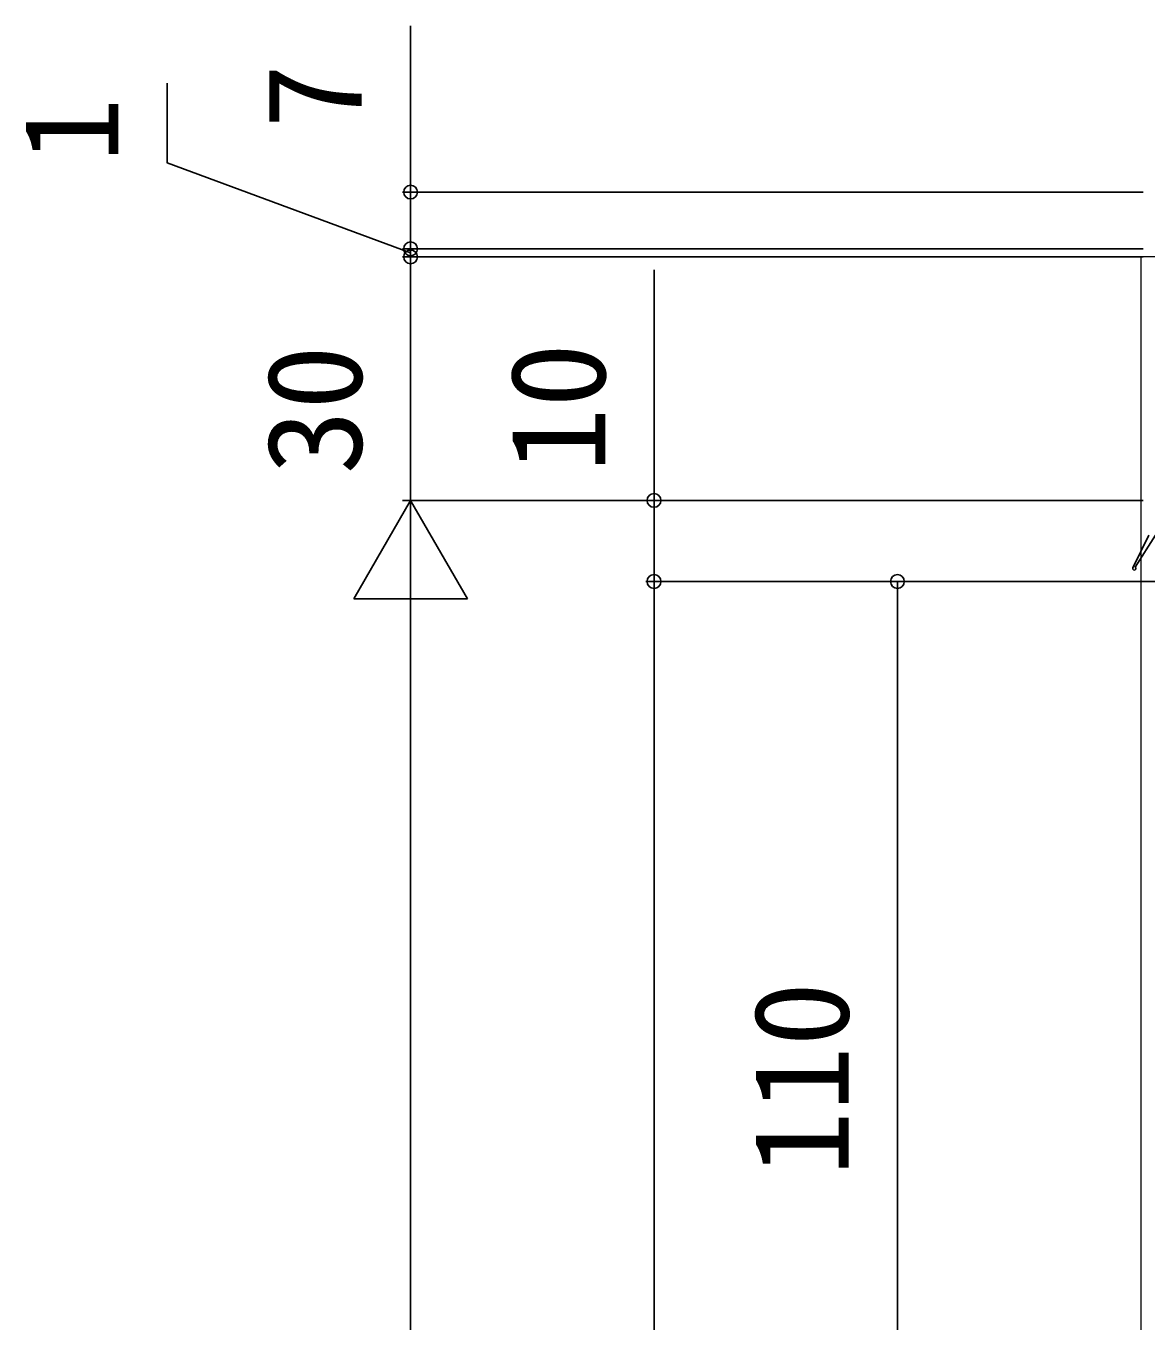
# Model space of a CAD drawing. Units: millimetres, scale not verified. Extents: x -700 to 700, y -1044 to 1037.
# Drawn here: x 231.6 to 369.6, y 464.7 to 624.3 of the extents above; entities that cross this region are included whole.
import ezdxf
from ezdxf.enums import TextEntityAlignment as Align

# ---------------------------------------------------------------- set-up
doc = ezdxf.new("R2010")
doc.units = ezdxf.units.MM
doc.header["$LTSCALE"] = 6
doc.layers.add('0-5_YKK_12', color=2, linetype='Continuous', lineweight=18)
doc.layers.add('0-6_YKK_13', color=4, linetype='Continuous')
doc.layers.add('0-7_YKK_D', color=6, linetype='Continuous')
doc.styles.add('ＭＳ ゴシック', font='')
doc.styles.get('ＭＳ ゴシック').set_extended_font_data('MS Gothic')

msp = doc.modelspace()

# ---------------------------------------------------------------- linework, layer by layer
at = {"layer": '0-5_YKK_12'}
for p, q in [((369.002, 595.859), (369.002, 302.359)), ((372.221, 595.859), (369.002, 595.859))]:
    msp.add_line(p, q, dxfattribs=at)
at = {"layer": '0-6_YKK_13'}
for p, q in [((370, 561.559), (368.023, 557.548)), ((370.8, 561.559), (368.303, 557.633))]:
    msp.add_line(p, q, dxfattribs=at)
msp.add_arc((368.203, 557.459), 0.2, 153.76998, 60, dxfattribs=at)
at = {"layer": '0-7_YKK_D'}
for p, q in [((369.3, 603.859), (278, 603.859)), ((279, 596.859), (279, 600.259)), ((369.3, 596.859), (278, 596.859)), ((369.3, 596.859), (278, 596.859)), ((369.3, 595.859), (278, 595.859)), ((369.3, 595.859), (278, 595.859)), ((279, 596.859), (279, 595.859)), ((279, 596.859), (279, 595.859)), ((279, 595.859), (279, 592.459)), ((279, 595.859), (279, 565.859)), ((279, 565.859), (272, 553.735)), ((369.3, 565.859), (278, 565.859)), ((369.3, 565.859), (278, 565.859)), ((279, 565.859), (286, 553.735)), ((279, 565.859), (279, 541.611)), ((369.3, 565.859), (308, 565.859)), ((372, 555.862), (308, 555.862)), ((372, 555.862), (308, 555.862)), ((309, 555.862), (309, 24.858)), ((372, 555.862), (338, 555.862)), ((339, 555.862), (339, 445.862)), ((272, 553.735), (286, 553.735)), ((279, 551.859), (279, 9.86))]:
    msp.add_line(p, q, dxfattribs=at)
for points in [[(279, 596.859), (279, 603.859), (279, 624.335)], [(279, 596.359), (249, 607.448), (249, 617.266)], [(309, 555.862), (309, 565.859), (309, 594.259)]]:
    msp.add_lwpolyline(points, dxfattribs=at)
for centre in [(279, 603.859), (279, 596.859), (279, 596.859), (279, 595.859), (279, 595.859), (309, 565.859), (309, 555.862), (309, 555.862), (339, 555.862)]:
    msp.add_circle(centre, 0.85, dxfattribs=at)

# ---------------------------------------------------------------- texts
at = {"layer": '0-7_YKK_D', "style": 'ＭＳ ゴシック'}
for s, p in [('7', (276.5, 611.653)), ('1', (246.5, 607.493)), ('10', (306.5, 569.305)), ('30', (276.5, 569.041)), ('110', (336.5, 482.589))]:
    msp.add_text(s, height=11.73, rotation=90, dxfattribs=at).set_placement(p, align=Align.BOTTOM_LEFT)

doc.saveas('drawing.dxf')
